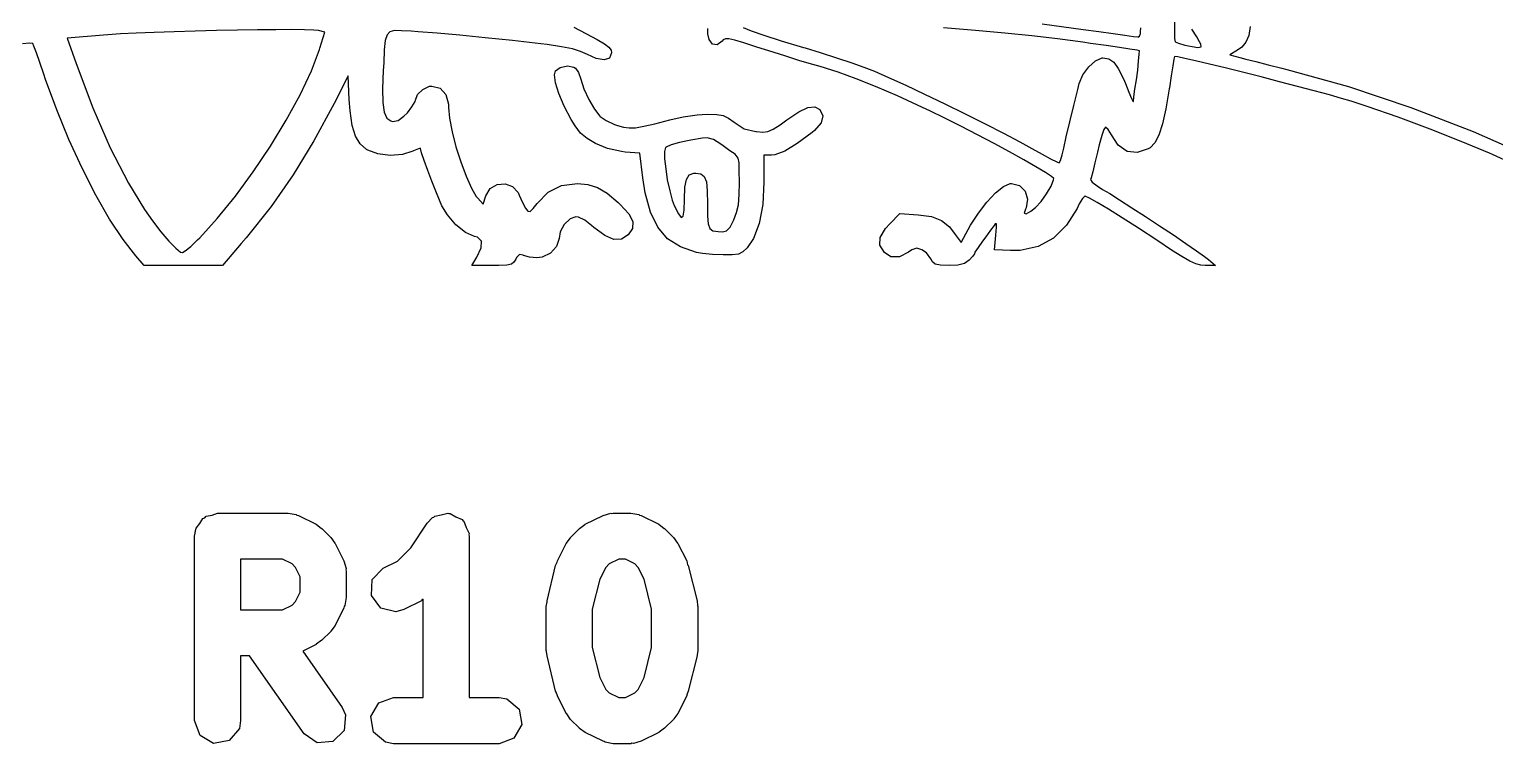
# Model space of a CAD drawing. Extents: x 83.4 to 116.6, y -117 to -83.4.
# Drawn here: x 106.759 to 111.523, y -90.646 to -88.323 of the extents above; entities that cross this region are included whole.
import ezdxf

# ---------------------------------------------------------------- set-up
doc = ezdxf.new("R2010")
doc.units = 0
doc.layers.add('BLACK', color=7, linetype='CONTINUOUS')

msp = doc.modelspace()

# ---------------------------------------------------------------- linework, layer by layer
at = {"layer": 'BLACK', "linetype": 'CONTINUOUS'}
for p, q in [((110.051, -88.3061), (110.185, -88.3237)), ((110.482, -88.3007), (110.482, -88.3304)), ((110.728, -88.3139), (110.723, -88.3439)), ((107, -88.3422), (106.882, -88.3526)), ((106.882, -88.3526), (106.911, -88.4351)), ((107.014, -88.3411), (107, -88.3422)), ((107.055, -88.3385), (107.014, -88.3411)), ((107.106, -88.336), (107.055, -88.3385)), ((107.165, -88.3336), (107.106, -88.336)), ((107.23, -88.3314), (107.165, -88.3336)), ((107.298, -88.3295), (107.23, -88.3314)), ((107.368, -88.3278), (107.298, -88.3295)), ((107.436, -88.3264), (107.368, -88.3278)), ((107.501, -88.3254), (107.436, -88.3264)), ((107.56, -88.3248), (107.501, -88.3254)), ((107.612, -88.3246), (107.56, -88.3248)), ((107.654, -88.325), (107.612, -88.3246)), ((107.684, -88.3259), (107.654, -88.325)), ((107.699, -88.3274), (107.684, -88.3259)), ((107.72, -88.3326), (107.699, -88.3274)), ((107.703, -88.3849), (107.72, -88.3326)), ((107.916, -88.3603), (107.913, -88.3899)), ((107.922, -88.3417), (107.916, -88.3603)), ((107.931, -88.3316), (107.922, -88.3417)), ((107.946, -88.3278), (107.931, -88.3316)), ((107.969, -88.328), (107.946, -88.3278)), ((108, -88.3299), (107.969, -88.328)), ((108.023, -88.3313), (108, -88.3299)), ((108.085, -88.336), (108.023, -88.3313)), ((108.158, -88.3426), (108.085, -88.336)), ((108.241, -88.3508), (108.158, -88.3426)), ((108.33, -88.3603), (108.241, -88.3508)), ((108.422, -88.3709), (108.33, -88.3603)), ((108.529, -88.3164), (108.568, -88.3374)), ((108.568, -88.3374), (108.605, -88.3566)), ((108.605, -88.3566), (108.629, -88.3708)), ((108.965, -88.3381), (108.965, -88.3206)), ((108.969, -88.3563), (108.965, -88.3381)), ((108.98, -88.3719), (108.969, -88.3563)), ((109.011, -88.362), (108.995, -88.3744)), ((109.015, -88.3574), (109.011, -88.362)), ((109.022, -88.3542), (109.015, -88.3574)), ((109.033, -88.3545), (109.022, -88.3542)), ((109.052, -88.3589), (109.033, -88.3545)), ((109.082, -88.3676), (109.052, -88.3589)), ((109.079, -88.3172), (109.106, -88.3282)), ((109.106, -88.3282), (109.147, -88.3425)), ((109.147, -88.3425), (109.203, -88.3605)), ((109.203, -88.3605), (109.276, -88.3822)), ((109.835, -88.3272), (109.731, -88.3187)), ((109.93, -88.3359), (109.835, -88.3272)), ((110.018, -88.345), (109.93, -88.3359)), ((110.101, -88.3548), (110.018, -88.345)), ((110.184, -88.3657), (110.101, -88.3548)), ((110.185, -88.3237), (110.236, -88.3309)), ((110.236, -88.3309), (110.282, -88.3374)), ((110.282, -88.3374), (110.32, -88.3428)), ((110.32, -88.3428), (110.348, -88.3465)), ((110.348, -88.3465), (110.362, -88.3484)), ((110.362, -88.3484), (110.363, -88.3485)), ((110.363, -88.3485), (110.368, -88.3463)), ((110.368, -88.3463), (110.371, -88.3372)), ((110.371, -88.3304), (110.372, -88.3187)), ((110.371, -88.3372), (110.371, -88.3304)), ((110.482, -88.3304), (110.482, -88.353)), ((110.482, -88.353), (110.484, -88.3638)), ((110.554, -88.348), (110.538, -88.3232)), ((110.563, -88.3642), (110.554, -88.348)), ((110.723, -88.3439), (110.714, -88.3657)), ((106.76, -88.3686), (106.737, -88.3702)), ((106.77, -88.3691), (106.76, -88.3686)), ((106.77, -88.3692), (106.77, -88.3691)), ((106.774, -88.3785), (106.77, -88.3692)), ((106.782, -88.4004), (106.774, -88.3785)), ((106.793, -88.4316), (106.782, -88.4004)), ((107.676, -88.4588), (107.702, -88.3895)), ((107.702, -88.3895), (107.703, -88.3849)), ((107.913, -88.3899), (107.911, -88.4327)), ((108.442, -88.3734), (108.422, -88.3709)), ((108.489, -88.3802), (108.442, -88.3734)), ((108.525, -88.3872), (108.489, -88.3802)), ((108.551, -88.3952), (108.525, -88.3872)), ((108.573, -88.4052), (108.551, -88.3952)), ((108.602, -88.418), (108.573, -88.4052)), ((108.629, -88.3708), (108.643, -88.3818)), ((108.643, -88.3818), (108.65, -88.3915)), ((108.651, -88.4), (108.645, -88.4172)), ((108.65, -88.3915), (108.651, -88.4)), ((108.995, -88.3744), (108.98, -88.3719)), ((109.124, -88.3813), (109.082, -88.3676)), ((109.163, -88.3939), (109.124, -88.3813)), ((109.215, -88.4102), (109.163, -88.3939)), ((109.264, -88.4255), (109.215, -88.4102)), ((109.276, -88.3822), (109.281, -88.3836)), ((109.281, -88.3836), (109.33, -88.3988)), ((109.33, -88.3988), (109.383, -88.4157)), ((110.209, -88.3691), (110.184, -88.3657)), ((110.259, -88.3763), (110.209, -88.3691)), ((110.303, -88.3826), (110.259, -88.3763)), ((110.337, -88.3878), (110.303, -88.3826)), ((110.36, -88.3914), (110.337, -88.3878)), ((110.368, -88.3932), (110.36, -88.3914)), ((110.365, -88.4266), (110.367, -88.4044)), ((110.367, -88.4044), (110.368, -88.3936)), ((110.368, -88.3936), (110.368, -88.3932)), ((110.484, -88.3638), (110.484, -88.3641)), ((110.484, -88.3641), (110.495, -88.3689)), ((110.495, -88.3689), (110.515, -88.3746)), ((110.515, -88.3746), (110.539, -88.3795)), ((110.539, -88.3795), (110.558, -88.3821)), ((110.558, -88.3821), (110.568, -88.3806)), ((110.567, -88.3713), (110.563, -88.3642)), ((110.568, -88.3806), (110.567, -88.3713)), ((110.686, -88.3916), (110.662, -88.4066)), ((110.662, -88.4066), (110.694, -88.4152)), ((110.7, -88.3818), (110.686, -88.3916)), ((110.714, -88.3657), (110.7, -88.3818)), ((106.806, -88.4689), (106.793, -88.4316)), ((106.911, -88.4351), (106.965, -88.5786)), ((107.909, -88.4579), (107.907, -88.517)), ((107.911, -88.4327), (107.909, -88.4579)), ((108.469, -88.459), (108.485, -88.4472)), ((108.485, -88.4472), (108.508, -88.4425)), ((108.508, -88.4425), (108.529, -88.4463)), ((108.529, -88.4463), (108.535, -88.4496)), ((108.535, -88.4496), (108.544, -88.4641)), ((108.628, -88.4232), (108.602, -88.418)), ((108.645, -88.4172), (108.628, -88.4232)), ((109.306, -88.4376), (109.264, -88.4255)), ((109.33, -88.4446), (109.306, -88.4376)), ((109.388, -88.4631), (109.33, -88.4446)), ((109.383, -88.4157), (109.433, -88.4321)), ((109.433, -88.4321), (109.472, -88.4461)), ((109.472, -88.4461), (109.506, -88.4599)), ((110.184, -88.4715), (110.203, -88.4453)), ((110.203, -88.4453), (110.225, -88.4256)), ((110.225, -88.4256), (110.246, -88.4164)), ((110.246, -88.4164), (110.249, -88.4163)), ((110.249, -88.4163), (110.268, -88.4193)), ((110.268, -88.4193), (110.284, -88.4301)), ((110.284, -88.4301), (110.299, -88.4511)), ((110.299, -88.4511), (110.316, -88.485)), ((110.358, -88.488), (110.362, -88.4559)), ((110.362, -88.4559), (110.365, -88.4266)), ((110.476, -88.4427), (110.471, -88.4747)), ((110.48, -88.4208), (110.476, -88.4427)), ((110.482, -88.4121), (110.48, -88.4208)), ((110.492, -88.4131), (110.482, -88.4121)), ((110.482, -88.4121), (110.482, -88.4121)), ((110.515, -88.4179), (110.492, -88.4131)), ((110.55, -88.4259), (110.515, -88.4179)), ((110.595, -88.4365), (110.55, -88.4259)), ((110.646, -88.4491), (110.595, -88.4365)), ((110.703, -88.4633), (110.646, -88.4491)), ((110.694, -88.4152), (110.714, -88.4203)), ((110.714, -88.4203), (110.746, -88.4284)), ((110.746, -88.4284), (110.786, -88.4385)), ((110.786, -88.4385), (110.831, -88.4498)), ((110.831, -88.4498), (110.847, -88.4538)), ((110.847, -88.4538), (111.047, -88.5094)), ((106.812, -88.4863), (106.806, -88.4689)), ((106.848, -88.585), (106.812, -88.4863)), ((107.639, -88.5362), (107.676, -88.4588)), ((107.795, -88.4748), (107.75, -88.5642)), ((107.799, -88.5518), (107.795, -88.4748)), ((108.466, -88.4711), (108.469, -88.459)), ((108.47, -88.4976), (108.466, -88.4711)), ((108.48, -88.5326), (108.47, -88.4976)), ((108.544, -88.4641), (108.552, -88.4856)), ((108.552, -88.4856), (108.562, -88.5166)), ((109.447, -88.4843), (109.388, -88.4631)), ((109.51, -88.5095), (109.447, -88.4843)), ((109.506, -88.4599), (109.552, -88.4801)), ((109.552, -88.4801), (109.608, -88.5054)), ((109.608, -88.5054), (109.669, -88.5345)), ((110.167, -88.519), (110.172, -88.4996)), ((110.172, -88.4996), (110.184, -88.4715)), ((110.316, -88.485), (110.322, -88.4996)), ((110.322, -88.4996), (110.333, -88.5279)), ((110.353, -88.5186), (110.358, -88.488)), ((110.471, -88.4747), (110.465, -88.5135)), ((110.763, -88.4784), (110.703, -88.4633)), ((110.823, -88.4938), (110.763, -88.4784)), ((110.881, -88.5091), (110.823, -88.4938)), ((107.594, -88.6187), (107.639, -88.5362)), ((107.802, -88.589), (107.799, -88.5518)), ((107.907, -88.517), (107.908, -88.5614)), ((108.014, -88.5535), (108.021, -88.5355)), ((108.021, -88.5355), (108.038, -88.5189)), ((108.038, -88.5189), (108.06, -88.5089)), ((108.06, -88.5089), (108.068, -88.5079)), ((108.068, -88.5079), (108.095, -88.5153)), ((108.095, -88.5153), (108.113, -88.5358)), ((108.113, -88.5358), (108.122, -88.5672)), ((108.498, -88.5733), (108.48, -88.5326)), ((108.562, -88.5166), (108.578, -88.5513)), ((108.578, -88.5513), (108.596, -88.5833)), ((109.581, -88.54), (109.51, -88.5095)), ((109.663, -88.5772), (109.581, -88.54)), ((109.669, -88.5345), (109.735, -88.5659)), ((110.154, -88.5717), (110.167, -88.519)), ((110.333, -88.5279), (110.342, -88.5484)), ((110.342, -88.5484), (110.347, -88.5578)), ((110.348, -88.5579), (110.35, -88.5433)), ((110.35, -88.5433), (110.353, -88.5186)), ((110.464, -88.5175), (110.453, -88.5817)), ((110.465, -88.5135), (110.464, -88.5175)), ((110.936, -88.5237), (110.881, -88.5091)), ((110.985, -88.537), (110.936, -88.5237)), ((111.025, -88.5485), (110.985, -88.537)), ((111.056, -88.5575), (111.025, -88.5485)), ((111.047, -88.5094), (111.25, -88.5773)), ((106.888, -88.6822), (106.848, -88.585)), ((106.965, -88.5786), (107.022, -88.7084)), ((107.75, -88.5642), (107.684, -88.6861)), ((107.809, -88.6358), (107.802, -88.589)), ((107.908, -88.5614), (107.913, -88.5925)), ((107.913, -88.5925), (107.921, -88.612)), ((107.977, -88.6064), (107.988, -88.5956)), ((107.988, -88.5956), (108.003, -88.5754)), ((108.003, -88.5754), (108.013, -88.5586)), ((108.013, -88.5586), (108.014, -88.5535)), ((108.122, -88.5672), (108.122, -88.5774)), ((108.122, -88.5774), (108.125, -88.6127)), ((108.52, -88.6166), (108.498, -88.5733)), ((108.596, -88.5833), (108.614, -88.6061)), ((108.93, -88.6014), (108.962, -88.5996)), ((108.962, -88.5996), (108.994, -88.6004)), ((108.994, -88.6004), (109.015, -88.604)), ((109.222, -88.6173), (109.261, -88.5916)), ((109.261, -88.5916), (109.29, -88.5779)), ((109.29, -88.5779), (109.312, -88.5757)), ((109.312, -88.5757), (109.329, -88.5845)), ((109.329, -88.5845), (109.329, -88.5846)), ((109.329, -88.5846), (109.339, -88.6044)), ((109.686, -88.5884), (109.663, -88.5772)), ((109.735, -88.6121), (109.686, -88.5884)), ((109.735, -88.5659), (109.801, -88.5985)), ((109.801, -88.5985), (109.866, -88.6308)), ((110.141, -88.6247), (110.154, -88.5717)), ((110.347, -88.5578), (110.348, -88.5579)), ((110.453, -88.5817), (110.443, -88.631)), ((111.108, -88.5746), (111.056, -88.5575)), ((111.209, -88.6095), (111.108, -88.5746)), ((111.25, -88.5773), (111.452, -88.6557)), ((107.543, -88.7032), (107.594, -88.6187)), ((107.819, -88.6704), (107.809, -88.6358)), ((107.921, -88.612), (107.934, -88.6216)), ((107.934, -88.6216), (107.94, -88.6229)), ((107.94, -88.6229), (107.958, -88.6203)), ((107.958, -88.6203), (107.977, -88.6064)), ((108.125, -88.6127), (108.134, -88.6567)), ((108.533, -88.6377), (108.52, -88.6166)), ((108.551, -88.6614), (108.533, -88.6377)), ((108.614, -88.6061), (108.615, -88.6073)), ((108.615, -88.6073), (108.634, -88.6202)), ((108.634, -88.6202), (108.661, -88.6327)), ((108.661, -88.6327), (108.671, -88.6365)), ((108.671, -88.6365), (108.691, -88.6418)), ((108.691, -88.6418), (108.709, -88.6443)), ((108.709, -88.6443), (108.73, -88.6434)), ((108.73, -88.6434), (108.757, -88.6389)), ((108.757, -88.6389), (108.792, -88.6303)), ((108.792, -88.6303), (108.841, -88.6173)), ((108.841, -88.6173), (108.884, -88.6078)), ((108.884, -88.6078), (108.93, -88.6014)), ((109.015, -88.604), (109.032, -88.6123)), ((109.032, -88.6123), (109.05, -88.6259)), ((109.05, -88.6259), (109.083, -88.6468)), ((109.083, -88.6468), (109.121, -88.6559)), ((109.16, -88.6553), (109.177, -88.648)), ((109.177, -88.648), (109.2, -88.6337)), ((109.2, -88.6337), (109.222, -88.6173)), ((109.333, -88.6272), (109.311, -88.6527)), ((109.339, -88.6044), (109.333, -88.6272)), ((109.787, -88.6384), (109.735, -88.6121)), ((109.841, -88.6662), (109.787, -88.6384)), ((109.866, -88.6308), (109.926, -88.6615)), ((110.13, -88.6727), (110.141, -88.6247)), ((110.257, -88.6413), (110.252, -88.6488)), ((110.257, -88.6414), (110.257, -88.6413)), ((110.266, -88.6496), (110.257, -88.6414)), ((110.443, -88.631), (110.431, -88.6674)), ((111.313, -88.6482), (111.209, -88.6095)), ((111.414, -88.6879), (111.313, -88.6482)), ((106.931, -88.7755), (106.888, -88.6822)), ((107.684, -88.6861), (107.617, -88.7963)), ((107.834, -88.6955), (107.819, -88.6704)), ((107.855, -88.7139), (107.834, -88.6955)), ((108.134, -88.6567), (108.146, -88.7054)), ((108.572, -88.6786), (108.551, -88.6614)), ((108.6, -88.6947), (108.572, -88.6786)), ((108.639, -88.7112), (108.6, -88.6947)), ((108.873, -88.6916), (108.845, -88.6996)), ((108.909, -88.6839), (108.873, -88.6916)), ((108.947, -88.6774), (108.909, -88.6839)), ((108.962, -88.6763), (108.947, -88.6774)), ((108.983, -88.6813), (108.962, -88.6763)), ((109.007, -88.6968), (108.983, -88.6813)), ((109.121, -88.6559), (109.123, -88.6561)), ((109.123, -88.6561), (109.144, -88.6574)), ((109.144, -88.6574), (109.16, -88.6553)), ((109.255, -88.6949), (109.215, -88.7194)), ((109.304, -88.6586), (109.255, -88.6949)), ((109.311, -88.6527), (109.304, -88.6586)), ((109.895, -88.6944), (109.841, -88.6662)), ((109.945, -88.7219), (109.895, -88.6944)), ((109.926, -88.6615), (109.979, -88.6893)), ((109.979, -88.6893), (110.018, -88.7108)), ((110.122, -88.71), (110.13, -88.6727)), ((110.245, -88.6692), (110.237, -88.6991)), ((110.252, -88.6488), (110.245, -88.6692)), ((110.277, -88.6667), (110.266, -88.6496)), ((110.299, -88.7002), (110.277, -88.6667)), ((110.418, -88.6926), (110.403, -88.7084)), ((110.431, -88.6674), (110.418, -88.6926)), ((111.506, -88.7264), (111.414, -88.6879)), ((111.452, -88.6557), (111.648, -88.7427)), ((107.022, -88.7084), (107.081, -88.8237)), ((107.487, -88.7868), (107.543, -88.7032)), ((107.859, -88.7166), (107.855, -88.7139)), ((107.892, -88.7285), (107.859, -88.7166)), ((107.932, -88.7333), (107.892, -88.7285)), ((107.972, -88.7306), (107.932, -88.7333)), ((108.006, -88.7202), (107.972, -88.7306)), ((108.008, -88.719), (108.006, -88.7202)), ((108.024, -88.7116), (108.008, -88.719)), ((108.031, -88.7099), (108.024, -88.7116)), ((108.031, -88.711), (108.031, -88.7099)), ((108.034, -88.7253), (108.031, -88.711)), ((108.043, -88.7504), (108.034, -88.7253)), ((108.146, -88.7054), (108.162, -88.7548)), ((108.684, -88.7204), (108.639, -88.7112)), ((108.696, -88.7229), (108.684, -88.7204)), ((108.744, -88.7263), (108.696, -88.7229)), ((108.753, -88.8067), (108.744, -88.7263)), ((108.827, -88.708), (108.824, -88.7204)), ((108.824, -88.7204), (108.824, -88.7449)), ((108.829, -88.7067), (108.827, -88.708)), ((108.845, -88.6996), (108.829, -88.7067)), ((109.015, -88.7029), (109.007, -88.6968)), ((109.036, -88.7189), (109.015, -88.7029)), ((109.053, -88.7297), (109.036, -88.7189)), ((109.057, -88.7334), (109.053, -88.7297)), ((109.063, -88.7421), (109.057, -88.7334)), ((109.066, -88.7575), (109.063, -88.7421)), ((109.172, -88.7329), (109.147, -88.7329)), ((109.147, -88.7329), (109.147, -88.8197)), ((109.183, -88.7316), (109.172, -88.7329)), ((109.215, -88.7194), (109.183, -88.7316)), ((109.992, -88.7475), (109.945, -88.7219)), ((110.018, -88.7108), (110.051, -88.7294)), ((110.051, -88.7294), (110.079, -88.7446)), ((110.111, -88.7505), (110.117, -88.7311)), ((110.117, -88.7311), (110.122, -88.71)), ((110.231, -88.7225), (110.223, -88.7578)), ((110.237, -88.6991), (110.231, -88.7225)), ((110.328, -88.7204), (110.299, -88.7002)), ((110.36, -88.7245), (110.328, -88.7204)), ((110.396, -88.7124), (110.36, -88.7245)), ((110.403, -88.7084), (110.396, -88.7124)), ((111.515, -88.7308), (111.506, -88.7264)), ((111.581, -88.761), (111.515, -88.7308)), ((106.975, -88.8624), (106.931, -88.7755)), ((107.429, -88.8664), (107.487, -88.7868)), ((108.054, -88.7822), (108.043, -88.7504)), ((108.067, -88.8168), (108.054, -88.7822)), ((108.162, -88.7548), (108.179, -88.801)), ((108.824, -88.7449), (108.828, -88.7771)), ((108.828, -88.7771), (108.833, -88.8131)), ((108.904, -88.7972), (108.919, -88.7916)), ((108.919, -88.7916), (108.926, -88.7913)), ((108.926, -88.7913), (108.942, -88.7936)), ((109.067, -88.7828), (109.066, -88.7575)), ((109.068, -88.8213), (109.067, -88.7828)), ((110.031, -88.7702), (109.992, -88.7475)), ((110.062, -88.7887), (110.031, -88.7702)), ((110.082, -88.8021), (110.062, -88.7887)), ((110.079, -88.7446), (110.099, -88.7547)), ((110.099, -88.7547), (110.107, -88.7579)), ((110.107, -88.7579), (110.111, -88.7505)), ((110.216, -88.7871), (110.211, -88.8066)), ((110.223, -88.7578), (110.216, -88.7871)), ((107.081, -88.8237), (107.133, -88.9094)), ((107.617, -88.7963), (107.545, -88.8996)), ((108.08, -88.8503), (108.067, -88.8168)), ((108.179, -88.801), (108.196, -88.8398)), ((108.257, -88.8407), (108.28, -88.8276)), ((108.28, -88.8276), (108.306, -88.8254)), ((108.306, -88.8254), (108.33, -88.8342)), ((108.33, -88.8342), (108.348, -88.8541)), ((108.446, -88.8531), (108.489, -88.8317)), ((108.489, -88.8317), (108.541, -88.8249)), ((108.541, -88.8249), (108.541, -88.8249)), ((108.541, -88.8249), (108.575, -88.828)), ((108.575, -88.828), (108.606, -88.8379)), ((108.606, -88.8379), (108.637, -88.8567)), ((108.761, -88.8552), (108.753, -88.8067)), ((108.833, -88.8131), (108.841, -88.8486)), ((108.889, -88.8767), (108.89, -88.8372)), ((108.89, -88.8372), (108.895, -88.8116)), ((108.895, -88.8116), (108.904, -88.7972)), ((108.942, -88.7936), (108.953, -88.8022)), ((108.953, -88.8022), (108.96, -88.8198)), ((108.96, -88.8198), (108.963, -88.8488)), ((109.067, -88.8609), (109.068, -88.8213)), ((109.147, -88.8197), (109.143, -88.8932)), ((109.9, -88.8557), (109.926, -88.8347)), ((109.926, -88.8347), (109.948, -88.8249)), ((109.948, -88.8249), (109.952, -88.8246)), ((109.952, -88.8246), (109.978, -88.8317)), ((109.978, -88.8317), (109.996, -88.8501)), ((110.066, -88.8587), (110.081, -88.8332)), ((110.081, -88.8332), (110.088, -88.813)), ((110.089, -88.8091), (110.082, -88.8021)), ((110.088, -88.813), (110.089, -88.8091)), ((110.211, -88.8066), (110.209, -88.8121)), ((110.209, -88.8121), (110.214, -88.8202)), ((110.214, -88.8202), (110.23, -88.8329)), ((110.23, -88.8329), (110.248, -88.8445)), ((107.02, -88.9405), (106.975, -88.8624)), ((107.37, -88.939), (107.429, -88.8664)), ((108.092, -88.8786), (108.08, -88.8503)), ((108.1, -88.8978), (108.092, -88.8786)), ((108.196, -88.8398), (108.212, -88.8674)), ((108.212, -88.8674), (108.217, -88.8727)), ((108.217, -88.8727), (108.234, -88.8916)), ((108.234, -88.8916), (108.243, -88.8645)), ((108.243, -88.8645), (108.257, -88.8407)), ((108.348, -88.8541), (108.351, -88.8623)), ((108.351, -88.8623), (108.362, -88.8866)), ((108.362, -88.8866), (108.372, -88.9049)), ((108.41, -88.8895), (108.446, -88.8531)), ((108.637, -88.8567), (108.673, -88.8866)), ((108.673, -88.8866), (108.68, -88.893)), ((108.778, -88.9177), (108.761, -88.8552)), ((108.841, -88.8486), (108.849, -88.8794)), ((108.849, -88.8794), (108.855, -88.8964)), ((108.888, -88.9115), (108.889, -88.8767)), ((108.963, -88.8488), (108.964, -88.8919)), ((109.064, -88.8938), (109.067, -88.8609)), ((109.844, -88.9213), (109.872, -88.8855)), ((109.872, -88.8855), (109.9, -88.8557)), ((109.996, -88.8501), (110.004, -88.8755)), ((110.004, -88.8755), (109.999, -88.9035)), ((110.03, -88.9027), (110.048, -88.8837)), ((110.048, -88.8837), (110.066, -88.8587)), ((110.183, -88.8731), (110.172, -88.8908)), ((110.19, -88.8663), (110.183, -88.8731)), ((110.191, -88.8663), (110.19, -88.8663)), ((110.205, -88.8721), (110.191, -88.8663)), ((110.23, -88.8863), (110.205, -88.8721)), ((110.267, -88.908), (110.23, -88.8863)), ((110.248, -88.8445), (110.271, -88.8579)), ((110.271, -88.8579), (110.303, -88.8782)), ((110.303, -88.8782), (110.343, -88.9035)), ((107.133, -88.9094), (107.16, -88.9467)), ((107.545, -88.8996), (107.464, -89.001)), ((108.118, -88.9265), (108.1, -88.8978)), ((108.146, -88.9594), (108.118, -88.9265)), ((108.372, -88.9049), (108.38, -88.9148)), ((108.38, -88.9148), (108.387, -88.9159)), ((108.387, -88.9159), (108.397, -88.9066)), ((108.397, -88.9066), (108.41, -88.8895)), ((108.536, -88.9329), (108.517, -88.9402)), ((108.544, -88.9344), (108.536, -88.9329)), ((108.565, -88.9444), (108.544, -88.9344)), ((108.68, -88.893), (108.708, -88.923)), ((108.708, -88.923), (108.721, -88.9483)), ((108.802, -88.967), (108.778, -88.9177)), ((108.855, -88.8964), (108.869, -88.9237)), ((108.869, -88.9237), (108.878, -88.9355)), ((108.878, -88.9355), (108.884, -88.9315)), ((108.884, -88.9315), (108.888, -88.9115)), ((108.964, -88.8919), (108.964, -88.8923)), ((108.964, -88.8923), (108.964, -88.9312)), ((108.964, -88.9312), (108.966, -88.9564)), ((109.049, -88.9433), (109.058, -88.9196)), ((109.058, -88.9196), (109.064, -88.8938)), ((109.143, -88.8932), (109.132, -88.9548)), ((109.556, -88.9558), (109.589, -88.9224)), ((109.589, -88.9224), (109.648, -88.9266)), ((109.648, -88.9266), (109.692, -88.9325)), ((109.692, -88.9325), (109.724, -88.9448)), ((109.819, -88.9603), (109.844, -88.9213)), ((109.997, -88.9085), (109.993, -88.9216)), ((109.993, -88.9216), (109.999, -88.9235)), ((109.999, -88.9035), (109.997, -88.9085)), ((109.999, -88.9235), (110.015, -88.9143)), ((110.015, -88.9143), (110.03, -88.9027)), ((110.165, -88.9058), (110.131, -88.9608)), ((110.172, -88.8908), (110.165, -88.9058)), ((110.312, -88.9364), (110.267, -88.908)), ((110.343, -88.9035), (110.387, -88.9322)), ((110.387, -88.9322), (110.433, -88.9624)), ((107.064, -89.0072), (107.02, -88.9405)), ((107.16, -88.9467), (107.187, -88.9817)), ((107.187, -88.9817), (107.213, -89.0119)), ((107.313, -89.0017), (107.37, -88.939)), ((108.177, -88.9841), (108.146, -88.9594)), ((108.498, -88.9585), (108.485, -88.9824)), ((108.517, -88.9402), (108.498, -88.9585)), ((108.587, -88.9609), (108.565, -88.9444)), ((108.594, -88.9675), (108.587, -88.9609)), ((108.63, -88.994), (108.594, -88.9675)), ((108.72, -88.9708), (108.706, -88.9913)), ((108.721, -88.9483), (108.72, -88.9708)), ((108.834, -89.0043), (108.802, -88.967)), ((108.966, -88.9564), (108.971, -88.9711)), ((108.971, -88.9711), (108.981, -88.9784)), ((108.981, -88.9784), (108.998, -88.9811)), ((108.998, -88.9811), (109.012, -88.9819)), ((109.012, -88.9819), (109.025, -88.9791)), ((109.025, -88.9791), (109.037, -88.9666)), ((109.037, -88.9666), (109.049, -88.9433)), ((109.132, -88.9548), (109.113, -89.0035)), ((109.525, -89), (109.542, -88.971)), ((109.542, -88.971), (109.556, -88.9558)), ((109.724, -88.9448), (109.75, -88.9658)), ((109.75, -88.9658), (109.769, -88.9903)), ((109.788, -89.0169), (109.819, -88.9603)), ((109.884, -88.9764), (109.868, -88.9988)), ((109.895, -88.9609), (109.884, -88.9764)), ((109.899, -88.9561), (109.895, -88.9609)), ((109.903, -88.9556), (109.899, -88.9561)), ((109.901, -88.9929), (109.903, -88.9671)), ((109.903, -88.9671), (109.903, -88.9556)), ((110.131, -88.9608), (110.088, -89.0024)), ((110.365, -88.9705), (110.312, -88.9364)), ((110.424, -89.0094), (110.365, -88.9705)), ((110.433, -88.9624), (110.478, -88.9922)), ((107.105, -89.0601), (107.064, -89.0072)), ((107.213, -89.0119), (107.235, -89.0347)), ((107.266, -89.044), (107.284, -89.0293)), ((107.284, -89.0293), (107.306, -89.0082)), ((107.306, -89.0082), (107.313, -89.0017)), ((107.448, -89.02), (107.387, -89.0913)), ((107.464, -89.001), (107.448, -89.02)), ((108.206, -88.9968), (108.177, -88.9841)), ((108.216, -88.9996), (108.206, -88.9968)), ((108.229, -89.0124), (108.216, -88.9996)), ((108.228, -89.0338), (108.229, -89.0124)), ((108.481, -89.0038), (108.473, -89.03)), ((108.485, -88.9824), (108.481, -89.0038)), ((108.659, -89.0066), (108.63, -88.994)), ((108.684, -89.0055), (108.659, -89.0066)), ((108.706, -88.9913), (108.684, -89.0055)), ((108.876, -89.0311), (108.834, -89.0043)), ((109.113, -89.0035), (109.092, -89.034)), ((109.524, -89.0259), (109.525, -89)), ((109.539, -89.0496), (109.524, -89.0259)), ((109.769, -88.9903), (109.788, -89.0169)), ((109.858, -89.0125), (109.843, -89.0333)), ((109.868, -88.9988), (109.858, -89.0125)), ((109.896, -89.0404), (109.901, -88.9929)), ((110.038, -89.0298), (109.98, -89.0424)), ((110.088, -89.0024), (110.038, -89.0298)), ((110.427, -89.0115), (110.424, -89.0094)), ((110.472, -89.0412), (110.427, -89.0115)), ((110.478, -88.9922), (110.519, -89.02)), ((110.519, -89.02), (110.553, -89.0439)), ((107.132, -89.0913), (107.105, -89.0601)), ((107.235, -89.0347), (107.251, -89.0476)), ((107.251, -89.0476), (107.257, -89.0496)), ((107.257, -89.0496), (107.266, -89.044)), ((108.197, -89.0913), (108.214, -89.0642)), ((108.214, -89.0642), (108.228, -89.0338)), ((108.34, -89.0708), (108.334, -89.081)), ((108.343, -89.0659), (108.34, -89.0708)), ((108.352, -89.0555), (108.343, -89.0659)), ((108.364, -89.0583), (108.352, -89.0555)), ((108.366, -89.0588), (108.364, -89.0583)), ((108.385, -89.0641), (108.366, -89.0588)), ((108.409, -89.0663), (108.385, -89.0641)), ((108.426, -89.0643), (108.409, -89.0663)), ((108.453, -89.0514), (108.426, -89.0643)), ((108.473, -89.03), (108.453, -89.0514)), ((108.928, -89.0489), (108.876, -89.0311)), ((108.947, -89.0521), (108.928, -89.0489)), ((108.98, -89.0555), (108.947, -89.0521)), ((109.014, -89.0571), (108.98, -89.0555)), ((109.044, -89.0569), (109.014, -89.0571)), ((109.064, -89.0541), (109.044, -89.0569)), ((109.078, -89.047), (109.064, -89.0541)), ((109.092, -89.034), (109.078, -89.047)), ((109.56, -89.0632), (109.539, -89.0496)), ((109.588, -89.0638), (109.56, -89.0632)), ((109.617, -89.0485), (109.588, -89.0638)), ((109.628, -89.041), (109.617, -89.0485)), ((109.644, -89.0354), (109.628, -89.041)), ((109.66, -89.0401), (109.644, -89.0354)), ((109.676, -89.0508), (109.66, -89.0401)), ((109.69, -89.0703), (109.676, -89.0508)), ((109.695, -89.0794), (109.69, -89.0703)), ((109.814, -89.0746), (109.799, -89.0849)), ((109.825, -89.0619), (109.814, -89.0746)), ((109.831, -89.0533), (109.825, -89.0619)), ((109.833, -89.0485), (109.831, -89.0533)), ((109.843, -89.0333), (109.833, -89.0485)), ((109.949, -89.0429), (109.896, -89.0404)), ((109.98, -89.0424), (109.949, -89.0429)), ((110.506, -89.0626), (110.472, -89.0412)), ((110.532, -89.077), (110.506, -89.0626)), ((110.551, -89.0858), (110.532, -89.077)), ((110.553, -89.0439), (110.579, -89.0621)), ((110.579, -89.0621), (110.592, -89.0716)), ((110.592, -89.0716), (110.615, -89.0913)), ((107.387, -89.0913), (107.132, -89.0913)), ((108.264, -89.0913), (108.197, -89.0913)), ((108.285, -89.0912), (108.264, -89.0913)), ((108.311, -89.0901), (108.285, -89.0912)), ((108.326, -89.0871), (108.311, -89.0901)), ((108.334, -89.081), (108.326, -89.0871)), ((109.704, -89.0871), (109.695, -89.0794)), ((109.721, -89.0905), (109.704, -89.0871)), ((109.749, -89.0913), (109.721, -89.0905)), ((109.777, -89.09), (109.749, -89.0913)), ((109.799, -89.0849), (109.777, -89.09)), ((110.567, -89.0901), (110.551, -89.0858)), ((110.581, -89.0913), (110.567, -89.0901)), ((110.615, -89.0913), (110.581, -89.0913)), ((107.301, -89.9458), (107.313, -89.9308)), ((107.313, -89.9308), (107.323, -89.914)), ((107.323, -89.914), (107.33, -89.9117)), ((107.33, -89.9117), (107.334, -89.9065)), ((107.334, -89.9065), (107.353, -89.9031)), ((107.353, -89.9031), (107.371, -89.8964)), ((107.371, -89.8964), (107.6, -89.8964)), ((107.6, -89.8964), (107.626, -89.901)), ((107.626, -89.901), (107.629, -89.9038)), ((107.629, -89.9038), (107.634, -89.9043)), ((107.634, -89.9043), (107.691, -89.9329)), ((107.691, -89.9329), (107.709, -89.9463)), ((107.999, -90.0094), (108.052, -89.9298)), ((108.052, -89.9298), (108.07, -89.911)), ((108.07, -89.911), (108.074, -89.9098)), ((108.074, -89.9098), (108.077, -89.9065)), ((108.077, -89.9065), (108.098, -89.9027)), ((108.098, -89.9027), (108.119, -89.8966)), ((108.119, -89.8966), (108.123, -89.8983)), ((108.123, -89.8983), (108.127, -89.8976)), ((108.127, -89.8976), (108.146, -89.9084)), ((108.146, -89.9084), (108.166, -89.9172)), ((108.166, -89.9172), (108.168, -89.9211)), ((108.168, -89.9211), (108.172, -89.9232)), ((108.172, -89.9232), (108.179, -89.9437)), ((108.547, -89.947), (108.565, -89.9341)), ((108.565, -89.9341), (108.566, -89.9329)), ((108.566, -89.9329), (108.624, -89.9043)), ((108.624, -89.9043), (108.649, -89.8969)), ((108.649, -89.8969), (108.653, -89.898)), ((108.653, -89.898), (108.657, -89.8964)), ((108.657, -89.8964), (108.714, -89.8964)), ((108.714, -89.8964), (108.74, -89.901)), ((108.74, -89.901), (108.743, -89.9038)), ((108.743, -89.9038), (108.748, -89.9043)), ((108.748, -89.9043), (108.805, -89.9329)), ((108.805, -89.9329), (108.823, -89.9463)), ((107.296, -89.9714), (107.298, -89.9617)), ((107.296, -90.5714), (107.296, -89.9714)), ((107.298, -89.9584), (107.299, -89.9555)), ((107.298, -89.9617), (107.298, -89.9584)), ((107.299, -89.9555), (107.301, -89.9458)), ((107.709, -89.9463), (107.71, -89.947)), ((107.71, -89.947), (107.739, -89.9755)), ((107.739, -89.9755), (107.752, -89.9939)), ((108.179, -89.9437), (108.189, -89.9632)), ((108.189, -89.9632), (108.188, -89.9674)), ((108.188, -89.9674), (108.189, -89.9714)), ((108.189, -89.9714), (108.189, -90.4964)), ((108.504, -89.995), (108.518, -89.977)), ((108.518, -89.9755), (108.547, -89.947)), ((108.518, -89.977), (108.518, -89.9755)), ((108.823, -89.9463), (108.824, -89.947)), ((108.824, -89.947), (108.853, -89.9755)), ((108.853, -89.9755), (108.866, -89.9939)), ((107.752, -89.9939), (107.753, -89.995)), ((107.753, -89.995), (107.781, -90.0522)), ((107.956, -90.0526), (107.999, -90.0094)), ((108.476, -90.0522), (108.504, -89.995)), ((108.866, -89.9939), (108.867, -89.995)), ((108.867, -89.995), (108.896, -90.0522)), ((107.446, -90.0464), (107.446, -90.2107)), ((107.582, -90.0464), (107.446, -90.0464)), ((107.613, -90.0616), (107.582, -90.0464)), ((107.624, -90.073), (107.613, -90.0616)), ((107.639, -90.1034), (107.624, -90.073)), ((107.781, -90.0522), (107.789, -90.0771)), ((107.789, -90.0771), (107.788, -90.0815)), ((107.874, -90.113), (107.909, -90.0758)), ((107.909, -90.0758), (107.956, -90.0526)), ((108.442, -90.1818), (108.47, -90.0675)), ((108.47, -90.0675), (108.475, -90.0557)), ((108.475, -90.0557), (108.476, -90.0522)), ((108.633, -90.073), (108.614, -90.1119)), ((108.644, -90.0616), (108.633, -90.073)), ((108.675, -90.0464), (108.644, -90.0616)), ((108.697, -90.0464), (108.675, -90.0464)), ((108.727, -90.0616), (108.697, -90.0464)), ((108.738, -90.073), (108.727, -90.0616)), ((108.758, -90.1119), (108.738, -90.073)), ((108.896, -90.0522), (108.899, -90.0646)), ((108.899, -90.0646), (108.901, -90.0675)), ((108.901, -90.0675), (108.93, -90.1818)), ((107.639, -90.1537), (107.639, -90.1034)), ((107.788, -90.0815), (107.789, -90.0857)), ((107.789, -90.0857), (107.789, -90.1714)), ((107.871, -90.1642), (107.874, -90.113)), ((108.614, -90.1119), (108.589, -90.2092)), ((108.782, -90.2092), (108.758, -90.1119)), ((107.624, -90.1841), (107.639, -90.1537)), ((107.789, -90.1714), (107.785, -90.1971)), ((107.902, -90.2054), (107.871, -90.1642)), ((107.446, -90.2107), (107.582, -90.2107)), ((107.582, -90.2107), (107.613, -90.1955)), ((107.613, -90.1955), (107.624, -90.1841)), ((107.781, -90.205), (107.753, -90.2621)), ((107.782, -90.2005), (107.781, -90.205)), ((107.785, -90.1971), (107.782, -90.2005)), ((107.951, -90.2174), (107.902, -90.2054)), ((107.976, -90.2099), (107.951, -90.2174)), ((108.034, -90.1814), (107.976, -90.2099)), ((108.035, -90.1802), (108.034, -90.1814)), ((108.039, -90.1769), (108.035, -90.1802)), ((108.039, -90.4964), (108.039, -90.1769)), ((108.439, -90.2), (108.442, -90.1853)), ((108.439, -90.3429), (108.439, -90.2)), ((108.442, -90.1853), (108.442, -90.1818)), ((108.589, -90.2092), (108.589, -90.3336)), ((108.782, -90.3336), (108.782, -90.2092)), ((108.93, -90.1818), (108.931, -90.1967)), ((108.931, -90.1967), (108.932, -90.2)), ((108.932, -90.2), (108.932, -90.3429)), ((107.753, -90.2621), (107.739, -90.2801)), ((107.71, -90.3102), (107.692, -90.323)), ((107.739, -90.2816), (107.71, -90.3102)), ((107.739, -90.2801), (107.739, -90.2816)), ((107.475, -90.3607), (107.446, -90.3607)), ((107.446, -90.3607), (107.446, -90.5714)), ((107.653, -90.6144), (107.475, -90.3607)), ((107.691, -90.3242), (107.648, -90.3457)), ((107.648, -90.3457), (107.776, -90.5284)), ((107.692, -90.323), (107.691, -90.3242)), ((108.44, -90.3461), (108.439, -90.3429)), ((108.442, -90.361), (108.44, -90.3461)), ((108.47, -90.4753), (108.442, -90.361)), ((108.589, -90.3336), (108.614, -90.431)), ((108.758, -90.431), (108.782, -90.3336)), ((108.93, -90.361), (108.901, -90.4753)), ((108.932, -90.3429), (108.93, -90.3576)), ((108.93, -90.3576), (108.93, -90.361)), ((108.614, -90.431), (108.633, -90.4699)), ((108.738, -90.4699), (108.758, -90.431)), ((107.895, -90.514), (107.943, -90.4964)), ((107.943, -90.4964), (108.039, -90.4964)), ((108.189, -90.4964), (108.286, -90.4964)), ((108.286, -90.4964), (108.311, -90.501)), ((108.311, -90.501), (108.351, -90.5339)), ((108.472, -90.4783), (108.47, -90.4753)), ((108.476, -90.4907), (108.472, -90.4783)), ((108.504, -90.5478), (108.476, -90.4907)), ((108.633, -90.4699), (108.644, -90.4812)), ((108.644, -90.4812), (108.675, -90.4964)), ((108.675, -90.4964), (108.697, -90.4964)), ((108.697, -90.4964), (108.727, -90.4812)), ((108.727, -90.4812), (108.738, -90.4699)), ((108.896, -90.4907), (108.867, -90.5478)), ((108.901, -90.4753), (108.896, -90.4872)), ((108.896, -90.4872), (108.896, -90.4907)), ((107.776, -90.5284), (107.787, -90.552)), ((107.787, -90.552), (107.782, -90.6031)), ((107.869, -90.5584), (107.895, -90.514)), ((108.351, -90.5339), (108.36, -90.5845)), ((108.506, -90.549), (108.504, -90.5478)), ((108.518, -90.5673), (108.506, -90.549)), ((108.867, -90.5478), (108.854, -90.5658)), ((107.314, -90.6196), (107.296, -90.5714)), ((107.442, -90.5971), (107.409, -90.6364)), ((107.446, -90.5714), (107.442, -90.5971)), ((107.878, -90.6089), (107.869, -90.5584)), ((108.36, -90.5845), (108.334, -90.6289)), ((108.547, -90.5959), (108.518, -90.5673)), ((108.548, -90.5966), (108.547, -90.5959)), ((108.566, -90.6099), (108.548, -90.5966)), ((108.824, -90.5959), (108.806, -90.6088)), ((108.853, -90.5673), (108.824, -90.5959)), ((108.854, -90.5658), (108.853, -90.5673)), ((107.358, -90.6453), (107.314, -90.6196)), ((107.409, -90.6364), (107.358, -90.6453)), ((107.695, -90.6439), (107.653, -90.6144)), ((107.746, -90.6394), (107.695, -90.6439)), ((107.782, -90.6031), (107.746, -90.6394)), ((107.917, -90.6419), (107.878, -90.6089)), ((107.943, -90.6464), (107.917, -90.6419)), ((108.286, -90.6464), (107.943, -90.6464)), ((108.334, -90.6289), (108.286, -90.6464)), ((108.624, -90.6385), (108.566, -90.6099)), ((108.628, -90.639), (108.624, -90.6385)), ((108.631, -90.6419), (108.628, -90.639)), ((108.657, -90.6464), (108.631, -90.6419)), ((108.714, -90.6464), (108.657, -90.6464)), ((108.718, -90.6449), (108.714, -90.6464)), ((108.723, -90.6459), (108.718, -90.6449)), ((108.748, -90.6385), (108.723, -90.6459)), ((108.805, -90.6099), (108.748, -90.6385)), ((108.806, -90.6088), (108.805, -90.6099))]:
    msp.add_line(p, q, dxfattribs=at)

doc.saveas('drawing.dxf')
